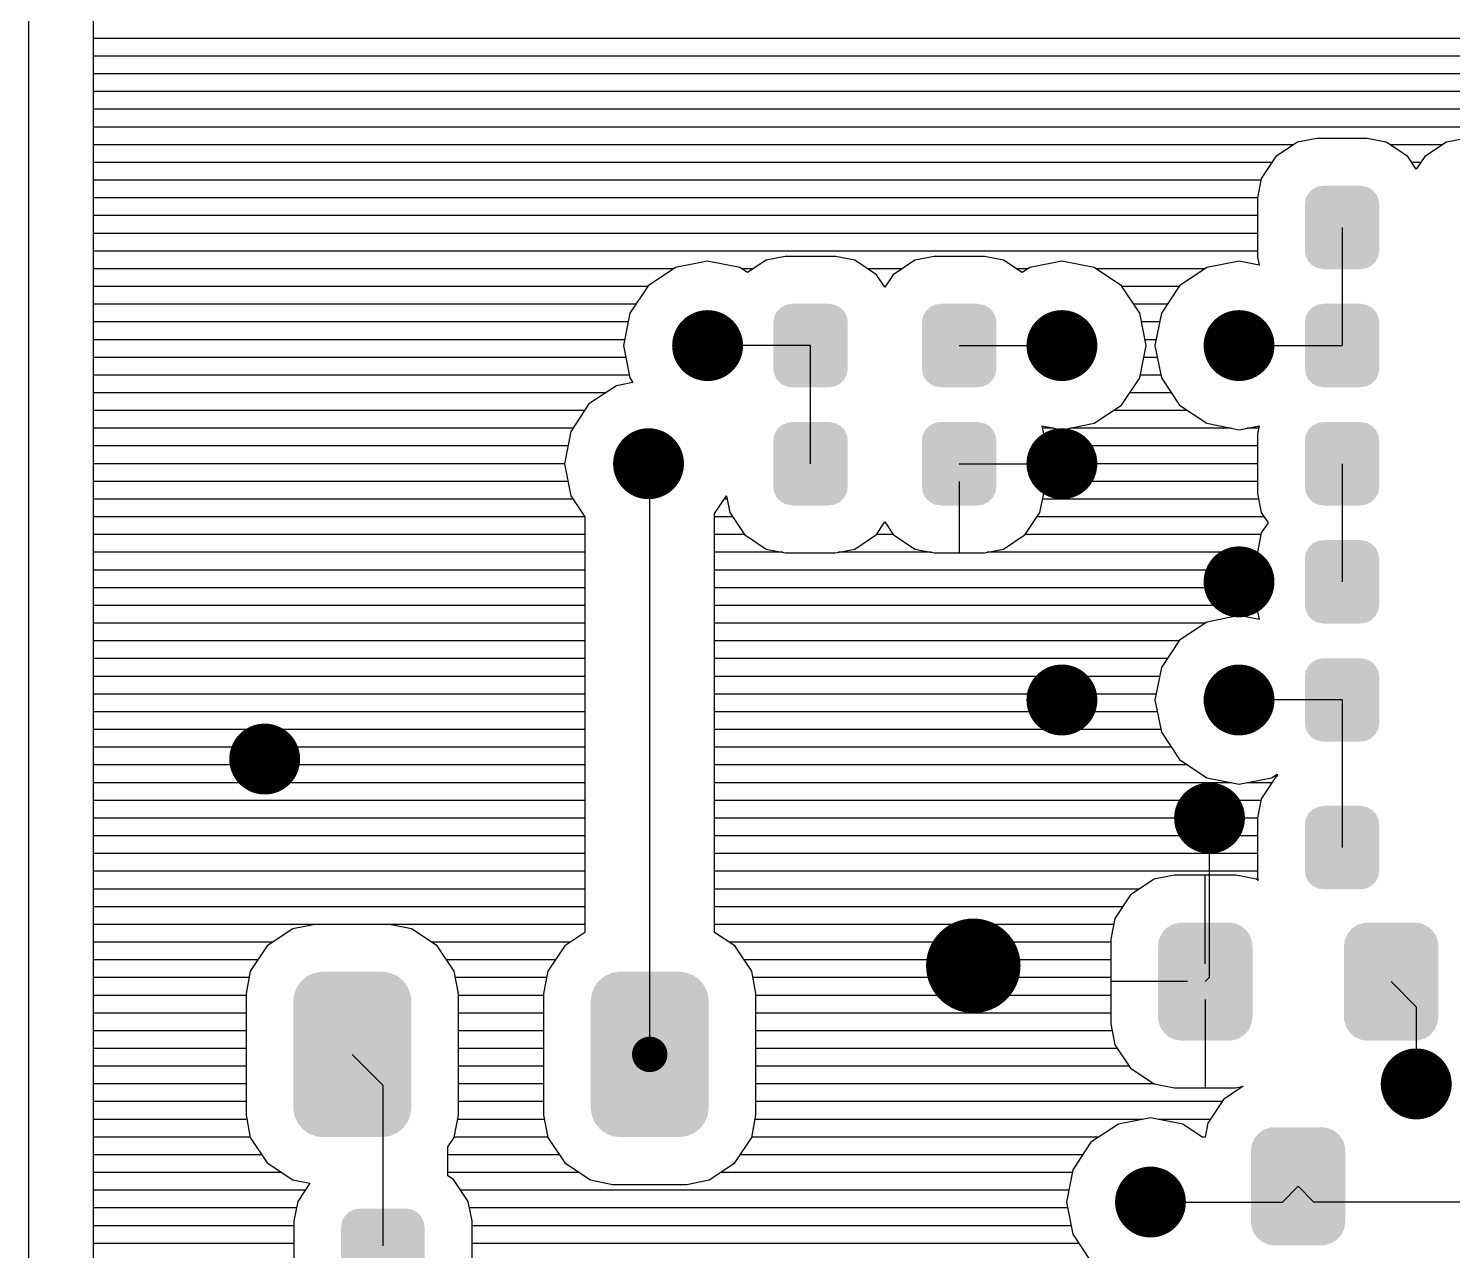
# Model space of a CAD drawing. Extents: x 295 to 953, y 10 to 290.
# Drawn here: x 679.1 to 718.92, y 191.52 to 225.68 of the extents above; entities that cross this region are included whole.
import ezdxf

# ---------------------------------------------------------------- set-up
doc = ezdxf.new("R2010")
doc.units = 0
doc.header["$LTSCALE"] = 5
doc.header["$MEASUREMENT"] = 0
doc.layers.get('0').update_dxf_attribs({"linetype": 'CONTINUOUS', "lineweight": 25})
doc.layers.add('DV-DPO-A6_BOT', color=7, linetype='CONTINUOUS')

msp = doc.modelspace()

# ---------------------------------------------------------------- linework, layer by layer
for points, const_width in [([(698.584, 216.816, -1), (697.593, 216.816, -1)], 0.991), ([(708.49, 216.816, -1), (707.499, 216.816, -1)], 0.991), ([(713.443, 216.816, -1), (712.452, 216.816, -1)], 0.991), ([(696.933, 213.514, -1), (695.942, 213.514, -1)], 0.991), ([(708.49, 213.514, -1), (707.499, 213.514, -1)], 0.991), ([(713.443, 210.212, -1), (712.452, 210.212, -1)], 0.991), ([(708.49, 206.91, -1), (707.499, 206.91, -1)], 0.991), ([(713.443, 206.91, -1), (712.452, 206.91, -1)], 0.991), ([(686.201, 205.259, -1), (685.211, 205.259, -1)], 0.991), ([(712.617, 203.608, -1), (711.627, 203.608, -1)], 0.991), ([(706.178, 199.481, -1), (704.857, 199.481, -1)], 1.321), ([(696.718, 197.004, -1), (696.223, 197.004, -1)], 0.495), ([(718.396, 196.179, -1), (717.405, 196.179, -1)], 0.991), ([(710.966, 192.877, -1), (709.976, 192.877, -1)], 0.991)]:
    msp.add_lwpolyline(points, format="xyb", close=True, dxfattribs=dict(const_width=const_width))
for points in [[(716.836, 220.931), (716.773, 221.062), (714.814, 220.931), (714.884, 221.062)], [(716.773, 221.062), (716.758, 221.077), (714.884, 221.062), (714.891, 221.077)], [(716.758, 221.077), (716.658, 221.181), (714.891, 221.077), (714.999, 221.181)], [(716.658, 221.181), (716.637, 221.191), (714.999, 221.181), (715.011, 221.191)], [(716.637, 221.191), (716.511, 221.257), (715.011, 221.191), (715.148, 221.257)], [(716.511, 221.257), (716.477, 221.262), (715.148, 221.257), (715.16, 221.262)], [(716.477, 221.262), (716.348, 221.283), (715.16, 221.262), (715.305, 221.283)], [(716.348, 221.283), (716.348, 221.287), (715.305, 221.283), (715.305, 221.287)], [(716.867, 220.769), (716.845, 220.914), (714.787, 220.769), (714.811, 220.914)], [(716.867, 220.766), (716.867, 220.769), (714.787, 220.766), (714.787, 220.769)], [(716.867, 219.471), (716.867, 220.766), (714.787, 219.471), (714.787, 220.766)], [(716.845, 220.914), (716.836, 220.931), (714.811, 220.914), (714.814, 220.931)], [(716.867, 219.468), (716.867, 219.471), (714.787, 219.468), (714.787, 219.471)], [(716.842, 219.323), (716.867, 219.468), (714.809, 219.323), (714.787, 219.468)], [(716.839, 219.305), (716.842, 219.323), (714.817, 219.305), (714.809, 219.323)], [(716.77, 219.174), (716.839, 219.305), (714.881, 219.174), (714.817, 219.305)], [(716.762, 219.159), (716.77, 219.174), (714.895, 219.159), (714.881, 219.174)], [(716.654, 219.056), (716.762, 219.159), (714.996, 219.056), (714.895, 219.159)], [(716.643, 219.045), (716.654, 219.056), (715.016, 219.045), (714.996, 219.056)], [(716.505, 218.98), (716.643, 219.045), (715.142, 218.98), (715.016, 219.045)], [(716.494, 218.975), (716.505, 218.98), (715.176, 218.975), (715.142, 218.98)], [(716.348, 218.954), (716.494, 218.975), (715.305, 218.954), (715.176, 218.975)], [(716.348, 218.949), (716.348, 218.954), (715.305, 218.949), (715.305, 218.954)], [(701.899, 217.775), (701.799, 217.879), (700.032, 217.775), (700.14, 217.879)], [(701.799, 217.879), (701.778, 217.889), (700.14, 217.879), (700.152, 217.889)], [(701.778, 217.889), (701.652, 217.955), (700.152, 217.889), (700.289, 217.955)], [(701.652, 217.955), (701.618, 217.96), (700.289, 217.955), (700.301, 217.96)], [(701.618, 217.96), (701.489, 217.981), (700.301, 217.96), (700.446, 217.981)], [(701.489, 217.981), (701.489, 217.985), (700.446, 217.981), (700.446, 217.985)], [(706.053, 217.775), (705.953, 217.879), (704.186, 217.775), (704.294, 217.879)], [(705.953, 217.879), (705.932, 217.889), (704.294, 217.879), (704.306, 217.889)], [(705.932, 217.889), (705.806, 217.955), (704.306, 217.889), (704.443, 217.955)], [(705.806, 217.955), (705.772, 217.96), (704.443, 217.955), (704.455, 217.96)], [(705.772, 217.96), (705.643, 217.981), (704.455, 217.96), (704.6, 217.981)], [(705.643, 217.981), (705.643, 217.985), (704.6, 217.981), (704.6, 217.985)], [(716.758, 217.775), (716.658, 217.879), (714.891, 217.775), (714.999, 217.879)], [(716.658, 217.879), (716.637, 217.889), (714.999, 217.879), (715.011, 217.889)], [(716.637, 217.889), (716.511, 217.955), (715.011, 217.889), (715.148, 217.955)], [(716.511, 217.955), (716.477, 217.96), (715.148, 217.955), (715.16, 217.96)], [(716.477, 217.96), (716.348, 217.981), (715.16, 217.96), (715.305, 217.981)], [(716.348, 217.981), (716.348, 217.985), (715.305, 217.981), (715.305, 217.985)], [(702.008, 217.467), (701.986, 217.612), (699.928, 217.467), (699.952, 217.612)], [(702.008, 217.464), (702.008, 217.467), (699.928, 217.464), (699.928, 217.467)], [(702.008, 216.169), (702.008, 217.464), (699.928, 216.169), (699.928, 217.464)], [(701.986, 217.612), (701.977, 217.629), (699.952, 217.612), (699.955, 217.629)], [(701.977, 217.629), (701.914, 217.76), (699.955, 217.629), (700.025, 217.76)], [(701.914, 217.76), (701.899, 217.775), (700.025, 217.76), (700.032, 217.775)], [(706.162, 217.467), (706.14, 217.612), (704.081, 217.467), (704.106, 217.612)], [(706.162, 217.464), (706.162, 217.467), (704.081, 217.464), (704.081, 217.467)], [(706.162, 216.169), (706.162, 217.464), (704.081, 216.169), (704.081, 217.464)], [(706.14, 217.612), (706.131, 217.629), (704.106, 217.612), (704.109, 217.629)], [(706.131, 217.629), (706.068, 217.76), (704.109, 217.629), (704.179, 217.76)], [(706.068, 217.76), (706.053, 217.775), (704.179, 217.76), (704.186, 217.775)], [(716.867, 217.467), (716.845, 217.612), (714.787, 217.467), (714.811, 217.612)], [(716.867, 217.464), (716.867, 217.467), (714.787, 217.464), (714.787, 217.467)], [(716.867, 216.169), (716.867, 217.464), (714.787, 216.169), (714.787, 217.464)], [(716.845, 217.612), (716.836, 217.629), (714.811, 217.612), (714.814, 217.629)], [(716.836, 217.629), (716.773, 217.76), (714.814, 217.629), (714.884, 217.76)], [(716.773, 217.76), (716.758, 217.775), (714.884, 217.76), (714.891, 217.775)], [(702.008, 216.166), (702.008, 216.169), (699.928, 216.166), (699.928, 216.169)], [(701.983, 216.021), (702.008, 216.166), (699.95, 216.021), (699.928, 216.166)], [(701.98, 216.003), (701.983, 216.021), (699.958, 216.003), (699.95, 216.021)], [(701.911, 215.872), (701.98, 216.003), (700.022, 215.872), (699.958, 216.003)], [(701.903, 215.857), (701.911, 215.872), (700.036, 215.857), (700.022, 215.872)], [(701.795, 215.754), (701.903, 215.857), (700.137, 215.754), (700.036, 215.857)], [(706.162, 216.166), (706.162, 216.169), (704.081, 216.166), (704.081, 216.169)], [(706.137, 216.021), (706.162, 216.166), (704.103, 216.021), (704.081, 216.166)], [(706.134, 216.003), (706.137, 216.021), (704.112, 216.003), (704.103, 216.021)], [(706.065, 215.872), (706.134, 216.003), (704.176, 215.872), (704.112, 216.003)], [(706.057, 215.857), (706.065, 215.872), (704.19, 215.857), (704.176, 215.872)], [(705.949, 215.754), (706.057, 215.857), (704.291, 215.754), (704.19, 215.857)], [(716.867, 216.166), (716.867, 216.169), (714.787, 216.166), (714.787, 216.169)], [(716.842, 216.021), (716.867, 216.166), (714.809, 216.021), (714.787, 216.166)], [(716.839, 216.003), (716.842, 216.021), (714.817, 216.003), (714.809, 216.021)], [(716.77, 215.872), (716.839, 216.003), (714.881, 215.872), (714.817, 216.003)], [(716.762, 215.857), (716.77, 215.872), (714.895, 215.857), (714.881, 215.872)], [(716.654, 215.754), (716.762, 215.857), (714.996, 215.754), (714.895, 215.857)], [(701.784, 215.743), (701.795, 215.754), (700.157, 215.743), (700.137, 215.754)], [(701.646, 215.678), (701.784, 215.743), (700.283, 215.678), (700.157, 215.743)], [(701.635, 215.673), (701.646, 215.678), (700.317, 215.673), (700.283, 215.678)], [(701.489, 215.652), (701.635, 215.673), (700.446, 215.652), (700.317, 215.673)], [(701.489, 215.647), (701.489, 215.652), (700.446, 215.647), (700.446, 215.652)], [(705.938, 215.743), (705.949, 215.754), (704.311, 215.743), (704.291, 215.754)], [(705.8, 215.678), (705.938, 215.743), (704.437, 215.678), (704.311, 215.743)], [(705.789, 215.673), (705.8, 215.678), (704.471, 215.673), (704.437, 215.678)], [(705.643, 215.652), (705.789, 215.673), (704.6, 215.652), (704.471, 215.673)], [(705.643, 215.647), (705.643, 215.652), (704.6, 215.647), (704.6, 215.652)], [(716.643, 215.743), (716.654, 215.754), (715.016, 215.743), (714.996, 215.754)], [(716.505, 215.678), (716.643, 215.743), (715.142, 215.678), (715.016, 215.743)], [(716.494, 215.673), (716.505, 215.678), (715.176, 215.673), (715.142, 215.678)], [(716.348, 215.652), (716.494, 215.673), (715.305, 215.652), (715.176, 215.673)], [(716.348, 215.647), (716.348, 215.652), (715.305, 215.647), (715.305, 215.652)], [(701.778, 214.587), (701.652, 214.653), (700.152, 214.587), (700.289, 214.653)], [(701.652, 214.653), (701.618, 214.658), (700.289, 214.653), (700.301, 214.658)], [(701.618, 214.658), (701.489, 214.679), (700.301, 214.658), (700.446, 214.679)], [(701.489, 214.679), (701.489, 214.683), (700.446, 214.679), (700.446, 214.683)], [(705.932, 214.587), (705.806, 214.653), (704.306, 214.587), (704.443, 214.653)], [(705.806, 214.653), (705.772, 214.658), (704.443, 214.653), (704.455, 214.658)], [(705.772, 214.658), (705.643, 214.679), (704.455, 214.658), (704.6, 214.679)], [(705.643, 214.679), (705.643, 214.683), (704.6, 214.679), (704.6, 214.683)], [(716.637, 214.587), (716.511, 214.653), (715.011, 214.587), (715.148, 214.653)], [(716.511, 214.653), (716.477, 214.658), (715.148, 214.653), (715.16, 214.658)], [(716.477, 214.658), (716.348, 214.679), (715.16, 214.658), (715.305, 214.679)], [(716.348, 214.679), (716.348, 214.683), (715.305, 214.679), (715.305, 214.683)], [(702.008, 214.165), (701.986, 214.31), (699.928, 214.165), (699.952, 214.31)], [(701.986, 214.31), (701.977, 214.327), (699.952, 214.31), (699.955, 214.327)], [(701.977, 214.327), (701.914, 214.458), (699.955, 214.327), (700.025, 214.458)], [(701.914, 214.458), (701.899, 214.473), (700.025, 214.458), (700.032, 214.473)], [(701.899, 214.473), (701.799, 214.577), (700.032, 214.473), (700.14, 214.577)], [(701.799, 214.577), (701.778, 214.587), (700.14, 214.577), (700.152, 214.587)], [(706.162, 214.165), (706.14, 214.31), (704.081, 214.165), (704.106, 214.31)], [(706.14, 214.31), (706.131, 214.327), (704.106, 214.31), (704.109, 214.327)], [(706.131, 214.327), (706.068, 214.458), (704.109, 214.327), (704.179, 214.458)], [(706.068, 214.458), (706.053, 214.473), (704.179, 214.458), (704.186, 214.473)], [(706.053, 214.473), (705.953, 214.577), (704.186, 214.473), (704.294, 214.577)], [(705.953, 214.577), (705.932, 214.587), (704.294, 214.577), (704.306, 214.587)], [(716.867, 214.165), (716.845, 214.31), (714.787, 214.165), (714.811, 214.31)], [(716.845, 214.31), (716.836, 214.327), (714.811, 214.31), (714.814, 214.327)], [(716.836, 214.327), (716.773, 214.458), (714.814, 214.327), (714.884, 214.458)], [(716.773, 214.458), (716.758, 214.473), (714.884, 214.458), (714.891, 214.473)], [(716.758, 214.473), (716.658, 214.577), (714.891, 214.473), (714.999, 214.577)], [(716.658, 214.577), (716.637, 214.587), (714.999, 214.577), (715.011, 214.587)], [(702.008, 214.162), (702.008, 214.165), (699.928, 214.162), (699.928, 214.165)], [(702.008, 212.867), (702.008, 214.162), (699.928, 212.867), (699.928, 214.162)], [(706.162, 214.162), (706.162, 214.165), (704.081, 214.162), (704.081, 214.165)], [(706.162, 212.867), (706.162, 214.162), (704.081, 212.867), (704.081, 214.162)], [(716.867, 214.162), (716.867, 214.165), (714.787, 214.162), (714.787, 214.165)], [(716.867, 212.867), (716.867, 214.162), (714.787, 212.867), (714.787, 214.162)], [(702.008, 212.864), (702.008, 212.867), (699.928, 212.864), (699.928, 212.867)], [(701.983, 212.719), (702.008, 212.864), (699.95, 212.719), (699.928, 212.864)], [(701.98, 212.701), (701.983, 212.719), (699.958, 212.701), (699.95, 212.719)], [(701.911, 212.57), (701.98, 212.701), (700.022, 212.57), (699.958, 212.701)], [(706.162, 212.864), (706.162, 212.867), (704.081, 212.864), (704.081, 212.867)], [(706.137, 212.719), (706.162, 212.864), (704.103, 212.719), (704.081, 212.864)], [(706.134, 212.701), (706.137, 212.719), (704.112, 212.701), (704.103, 212.719)], [(706.065, 212.57), (706.134, 212.701), (704.176, 212.57), (704.112, 212.701)], [(716.867, 212.864), (716.867, 212.867), (714.787, 212.864), (714.787, 212.867)], [(716.842, 212.719), (716.867, 212.864), (714.809, 212.719), (714.787, 212.864)], [(716.839, 212.701), (716.842, 212.719), (714.817, 212.701), (714.809, 212.719)], [(716.77, 212.57), (716.839, 212.701), (714.881, 212.57), (714.817, 212.701)], [(701.903, 212.555), (701.911, 212.57), (700.036, 212.555), (700.022, 212.57)], [(701.795, 212.452), (701.903, 212.555), (700.137, 212.452), (700.036, 212.555)], [(701.784, 212.441), (701.795, 212.452), (700.157, 212.441), (700.137, 212.452)], [(701.646, 212.376), (701.784, 212.441), (700.283, 212.376), (700.157, 212.441)], [(701.635, 212.371), (701.646, 212.376), (700.317, 212.371), (700.283, 212.376)], [(701.489, 212.35), (701.635, 212.371), (700.446, 212.35), (700.317, 212.371)], [(701.489, 212.345), (701.489, 212.35), (700.446, 212.345), (700.446, 212.35)], [(706.057, 212.555), (706.065, 212.57), (704.19, 212.555), (704.176, 212.57)], [(705.949, 212.452), (706.057, 212.555), (704.291, 212.452), (704.19, 212.555)], [(705.938, 212.441), (705.949, 212.452), (704.311, 212.441), (704.291, 212.452)], [(705.8, 212.376), (705.938, 212.441), (704.437, 212.376), (704.311, 212.441)], [(705.789, 212.371), (705.8, 212.376), (704.471, 212.371), (704.437, 212.376)], [(705.643, 212.35), (705.789, 212.371), (704.6, 212.35), (704.471, 212.371)], [(705.643, 212.345), (705.643, 212.35), (704.6, 212.345), (704.6, 212.35)], [(716.762, 212.555), (716.77, 212.57), (714.895, 212.555), (714.881, 212.57)], [(716.654, 212.452), (716.762, 212.555), (714.996, 212.452), (714.895, 212.555)], [(716.643, 212.441), (716.654, 212.452), (715.016, 212.441), (714.996, 212.452)], [(716.505, 212.376), (716.643, 212.441), (715.142, 212.376), (715.016, 212.441)], [(716.494, 212.371), (716.505, 212.376), (715.176, 212.371), (715.142, 212.376)], [(716.348, 212.35), (716.494, 212.371), (715.305, 212.35), (715.176, 212.371)], [(716.348, 212.345), (716.348, 212.35), (715.305, 212.345), (715.305, 212.35)], [(716.845, 211.008), (716.836, 211.025), (714.811, 211.008), (714.814, 211.025)], [(716.836, 211.025), (716.773, 211.156), (714.814, 211.025), (714.884, 211.156)], [(716.773, 211.156), (716.758, 211.171), (714.884, 211.156), (714.891, 211.171)], [(716.758, 211.171), (716.658, 211.275), (714.891, 211.171), (714.999, 211.275)], [(716.658, 211.275), (716.637, 211.285), (714.999, 211.275), (715.011, 211.285)], [(716.637, 211.285), (716.511, 211.351), (715.011, 211.285), (715.148, 211.351)], [(716.511, 211.351), (716.477, 211.356), (715.148, 211.351), (715.16, 211.356)], [(716.477, 211.356), (716.348, 211.377), (715.16, 211.356), (715.305, 211.377)], [(716.348, 211.377), (716.348, 211.381), (715.305, 211.377), (715.305, 211.381)], [(716.867, 210.863), (716.845, 211.008), (714.787, 210.863), (714.811, 211.008)], [(716.867, 210.86), (716.867, 210.863), (714.787, 210.86), (714.787, 210.863)], [(716.867, 209.565), (716.867, 210.86), (714.787, 209.565), (714.787, 210.86)], [(716.867, 209.562), (716.867, 209.565), (714.787, 209.562), (714.787, 209.565)], [(716.842, 209.417), (716.867, 209.562), (714.809, 209.417), (714.787, 209.562)], [(716.839, 209.399), (716.842, 209.417), (714.817, 209.399), (714.809, 209.417)], [(716.77, 209.268), (716.839, 209.399), (714.881, 209.268), (714.817, 209.399)], [(716.762, 209.253), (716.77, 209.268), (714.895, 209.253), (714.881, 209.268)], [(716.654, 209.15), (716.762, 209.253), (714.996, 209.15), (714.895, 209.253)], [(716.643, 209.139), (716.654, 209.15), (715.016, 209.139), (714.996, 209.15)], [(716.505, 209.074), (716.643, 209.139), (715.142, 209.074), (715.016, 209.139)], [(716.494, 209.069), (716.505, 209.074), (715.176, 209.069), (715.142, 209.074)], [(716.348, 209.048), (716.494, 209.069), (715.305, 209.048), (715.176, 209.069)], [(716.348, 209.043), (716.348, 209.048), (715.305, 209.043), (715.305, 209.048)], [(716.836, 207.723), (716.773, 207.854), (714.814, 207.723), (714.884, 207.854)], [(716.773, 207.854), (716.758, 207.869), (714.884, 207.854), (714.891, 207.869)], [(716.758, 207.869), (716.658, 207.973), (714.891, 207.869), (714.999, 207.973)], [(716.658, 207.973), (716.637, 207.983), (714.999, 207.973), (715.011, 207.983)], [(716.637, 207.983), (716.511, 208.049), (715.011, 207.983), (715.148, 208.049)], [(716.511, 208.049), (716.477, 208.054), (715.148, 208.049), (715.16, 208.054)], [(716.477, 208.054), (716.348, 208.075), (715.16, 208.054), (715.305, 208.075)], [(716.348, 208.075), (716.348, 208.079), (715.305, 208.075), (715.305, 208.079)], [(716.867, 207.561), (716.845, 207.706), (714.787, 207.561), (714.811, 207.706)], [(716.867, 207.558), (716.867, 207.561), (714.787, 207.558), (714.787, 207.561)], [(716.867, 206.263), (716.867, 207.558), (714.787, 206.263), (714.787, 207.558)], [(716.845, 207.706), (716.836, 207.723), (714.811, 207.706), (714.814, 207.723)], [(716.867, 206.26), (716.867, 206.263), (714.787, 206.26), (714.787, 206.263)], [(716.842, 206.115), (716.867, 206.26), (714.809, 206.115), (714.787, 206.26)], [(716.839, 206.097), (716.842, 206.115), (714.817, 206.097), (714.809, 206.115)], [(716.77, 205.966), (716.839, 206.097), (714.881, 205.966), (714.817, 206.097)], [(716.762, 205.951), (716.77, 205.966), (714.895, 205.951), (714.881, 205.966)], [(716.654, 205.848), (716.762, 205.951), (714.996, 205.848), (714.895, 205.951)], [(716.643, 205.837), (716.654, 205.848), (715.016, 205.837), (714.996, 205.848)], [(716.505, 205.772), (716.643, 205.837), (715.142, 205.772), (715.016, 205.837)], [(716.494, 205.767), (716.505, 205.772), (715.176, 205.767), (715.142, 205.772)], [(716.348, 205.746), (716.494, 205.767), (715.305, 205.746), (715.176, 205.767)], [(716.348, 205.741), (716.348, 205.746), (715.305, 205.741), (715.305, 205.746)], [(716.658, 203.845), (716.637, 203.856), (714.999, 203.845), (715.011, 203.856)], [(716.637, 203.856), (716.511, 203.921), (715.011, 203.856), (715.148, 203.921)], [(716.511, 203.921), (716.477, 203.927), (715.148, 203.921), (715.16, 203.927)], [(716.477, 203.927), (716.348, 203.947), (715.16, 203.927), (715.305, 203.947)], [(716.348, 203.947), (716.348, 203.952), (715.305, 203.947), (715.305, 203.952)], [(716.867, 203.433), (716.845, 203.578), (714.787, 203.433), (714.811, 203.578)], [(716.845, 203.578), (716.836, 203.596), (714.811, 203.578), (714.814, 203.596)], [(716.836, 203.596), (716.773, 203.727), (714.814, 203.596), (714.884, 203.727)], [(716.773, 203.727), (716.758, 203.742), (714.884, 203.727), (714.891, 203.742)], [(716.758, 203.742), (716.658, 203.845), (714.891, 203.742), (714.999, 203.845)], [(716.867, 203.43), (716.867, 203.433), (714.787, 203.43), (714.787, 203.433)], [(716.867, 202.136), (716.867, 203.43), (714.787, 202.136), (714.787, 203.43)], [(716.867, 202.132), (716.867, 202.136), (714.787, 202.132), (714.787, 202.136)], [(716.842, 201.987), (716.867, 202.132), (714.809, 201.987), (714.787, 202.132)], [(716.839, 201.97), (716.842, 201.987), (714.817, 201.97), (714.809, 201.987)], [(716.77, 201.839), (716.839, 201.97), (714.881, 201.839), (714.817, 201.97)], [(716.762, 201.824), (716.77, 201.839), (714.895, 201.824), (714.881, 201.839)], [(716.654, 201.721), (716.762, 201.824), (714.996, 201.721), (714.895, 201.824)], [(716.643, 201.71), (716.654, 201.721), (715.016, 201.71), (714.996, 201.721)], [(716.505, 201.644), (716.643, 201.71), (715.142, 201.644), (715.016, 201.71)], [(716.494, 201.639), (716.505, 201.644), (715.176, 201.639), (715.142, 201.644)], [(716.348, 201.618), (716.494, 201.639), (715.305, 201.618), (715.176, 201.639)], [(716.348, 201.614), (716.348, 201.618), (715.305, 201.614), (715.305, 201.618)], [(712.928, 200.627), (712.848, 200.663), (711.062, 200.627), (711.18, 200.663)], [(712.848, 200.663), (712.719, 200.681), (711.18, 200.663), (711.24, 200.681)], [(712.719, 200.681), (712.663, 200.689), (711.24, 200.681), (711.343, 200.689)], [(718.125, 200.627), (718.045, 200.663), (716.26, 200.627), (716.378, 200.663)], [(718.045, 200.663), (717.917, 200.681), (716.378, 200.663), (716.438, 200.681)], [(717.917, 200.681), (717.861, 200.689), (716.438, 200.681), (716.54, 200.689)], [(713.291, 200.213), (713.261, 200.309), (710.708, 200.213), (710.752, 200.309)], [(713.261, 200.309), (713.213, 200.383), (710.752, 200.309), (710.785, 200.383)], [(713.213, 200.383), (713.159, 200.465), (710.785, 200.383), (710.855, 200.465)], [(713.159, 200.465), (713.09, 200.525), (710.855, 200.465), (710.906, 200.525)], [(713.09, 200.525), (713.018, 200.586), (710.906, 200.525), (711, 200.586)], [(713.018, 200.586), (712.928, 200.627), (711, 200.586), (711.062, 200.627)], [(718.488, 200.213), (718.459, 200.309), (715.906, 200.213), (715.949, 200.309)], [(718.459, 200.309), (718.41, 200.383), (715.949, 200.309), (715.983, 200.383)], [(718.41, 200.383), (718.357, 200.465), (715.983, 200.383), (716.053, 200.465)], [(718.357, 200.465), (718.287, 200.525), (716.053, 200.465), (716.104, 200.525)], [(718.287, 200.525), (718.215, 200.586), (716.104, 200.525), (716.198, 200.586)], [(718.215, 200.586), (718.125, 200.627), (716.198, 200.586), (716.26, 200.627)], [(713.324, 200.029), (713.316, 200.131), (710.682, 200.029), (710.697, 200.131)], [(713.324, 198.048), (713.324, 200.029), (710.682, 198.048), (710.682, 200.029)], [(713.316, 200.131), (713.291, 200.213), (710.697, 200.131), (710.708, 200.213)], [(718.521, 200.029), (718.513, 200.131), (715.88, 200.029), (715.894, 200.131)], [(718.521, 198.048), (718.521, 200.029), (715.88, 198.048), (715.88, 200.029)], [(718.513, 200.131), (718.488, 200.213), (715.894, 200.131), (715.906, 200.213)], [(689.575, 199.059), (689.55, 199.089), (686.732, 199.059), (686.769, 199.089)], [(689.55, 199.089), (689.411, 199.19), (686.769, 199.089), (686.893, 199.19)], [(689.411, 199.19), (689.382, 199.212), (686.893, 199.19), (686.94, 199.212)], [(689.382, 199.212), (689.218, 199.278), (686.94, 199.212), (687.082, 199.278)], [(689.218, 199.278), (689.188, 199.289), (687.082, 199.278), (687.148, 199.289)], [(689.188, 199.289), (688.99, 199.315), (687.148, 199.289), (687.288, 199.315)], [(688.99, 199.315), (688.981, 199.316), (687.288, 199.315), (687.33, 199.316)], [(697.889, 199.059), (697.864, 199.089), (695.046, 199.059), (695.083, 199.089)], [(697.864, 199.089), (697.726, 199.19), (695.083, 199.089), (695.208, 199.19)], [(697.726, 199.19), (697.696, 199.212), (695.208, 199.19), (695.255, 199.212)], [(697.696, 199.212), (697.532, 199.278), (695.255, 199.212), (695.397, 199.278)], [(697.532, 199.278), (697.503, 199.289), (695.397, 199.278), (695.462, 199.289)], [(697.503, 199.289), (697.305, 199.315), (695.462, 199.289), (695.602, 199.315)], [(697.305, 199.315), (697.296, 199.316), (695.602, 199.315), (695.645, 199.316)], [(689.806, 198.533), (689.776, 198.697), (686.51, 198.533), (686.531, 198.697)], [(689.776, 198.697), (689.769, 198.738), (686.531, 198.697), (686.548, 198.738)], [(689.769, 198.738), (689.699, 198.891), (686.548, 198.738), (686.608, 198.891)], [(689.699, 198.891), (689.682, 198.927), (686.608, 198.891), (686.636, 198.927)], [(689.682, 198.927), (689.575, 199.059), (686.636, 198.927), (686.732, 199.059)], [(698.12, 198.533), (698.091, 198.697), (694.825, 198.533), (694.846, 198.697)], [(698.091, 198.697), (698.083, 198.738), (694.846, 198.697), (694.862, 198.738)], [(698.083, 198.738), (698.013, 198.891), (694.862, 198.738), (694.923, 198.891)], [(698.013, 198.891), (697.996, 198.927), (694.923, 198.891), (694.95, 198.927)], [(697.996, 198.927), (697.889, 199.059), (694.95, 198.927), (695.046, 199.059)], [(689.807, 198.49), (689.806, 198.533), (686.505, 198.49), (686.51, 198.533)], [(689.807, 195.518), (689.807, 198.49), (686.505, 195.518), (686.505, 198.49)], [(698.121, 198.49), (698.12, 198.533), (694.819, 198.49), (694.825, 198.533)], [(698.121, 195.518), (698.121, 198.49), (694.819, 195.518), (694.819, 198.49)], [(713.309, 197.946), (713.324, 198.048), (710.69, 197.946), (710.682, 198.048)], [(713.297, 197.863), (713.309, 197.946), (710.715, 197.863), (710.69, 197.946)], [(718.507, 197.946), (718.521, 198.048), (715.887, 197.946), (715.88, 198.048)], [(718.495, 197.863), (718.507, 197.946), (715.913, 197.863), (715.887, 197.946)], [(713.254, 197.767), (713.297, 197.863), (710.745, 197.767), (710.715, 197.863)], [(713.221, 197.694), (713.254, 197.767), (710.793, 197.694), (710.745, 197.767)], [(713.151, 197.612), (713.221, 197.694), (710.847, 197.612), (710.793, 197.694)], [(713.1, 197.552), (713.151, 197.612), (710.916, 197.552), (710.847, 197.612)], [(713.006, 197.49), (713.1, 197.552), (710.988, 197.49), (710.916, 197.552)], [(712.944, 197.45), (713.006, 197.49), (711.078, 197.45), (710.988, 197.49)], [(718.451, 197.767), (718.495, 197.863), (715.942, 197.767), (715.913, 197.863)], [(718.418, 197.694), (718.451, 197.767), (715.99, 197.694), (715.942, 197.767)], [(718.348, 197.612), (718.418, 197.694), (716.044, 197.612), (715.99, 197.694)], [(718.297, 197.552), (718.348, 197.612), (716.114, 197.552), (716.044, 197.612)], [(718.203, 197.49), (718.297, 197.552), (716.186, 197.49), (716.114, 197.552)], [(718.141, 197.45), (718.203, 197.49), (716.275, 197.45), (716.186, 197.49)], [(712.825, 197.414), (712.944, 197.45), (711.158, 197.414), (711.078, 197.45)], [(712.766, 197.395), (712.825, 197.414), (711.287, 197.395), (711.158, 197.414)], [(712.663, 197.387), (712.766, 197.395), (711.343, 197.387), (711.287, 197.395)], [(718.023, 197.414), (718.141, 197.45), (716.355, 197.414), (716.275, 197.45)], [(717.963, 197.395), (718.023, 197.414), (716.484, 197.395), (716.355, 197.414)], [(717.861, 197.387), (717.963, 197.395), (716.54, 197.387), (716.484, 197.395)], [(689.801, 195.476), (689.807, 195.518), (686.506, 195.476), (686.505, 195.518)], [(698.116, 195.476), (698.121, 195.518), (694.82, 195.476), (694.819, 195.518)], [(689.781, 195.312), (689.801, 195.476), (686.536, 195.312), (686.506, 195.476)], [(689.764, 195.271), (689.781, 195.312), (686.543, 195.271), (686.536, 195.312)], [(689.703, 195.118), (689.764, 195.271), (686.613, 195.118), (686.543, 195.271)], [(689.676, 195.081), (689.703, 195.118), (686.63, 195.081), (686.613, 195.118)], [(698.095, 195.312), (698.116, 195.476), (694.85, 195.312), (694.82, 195.476)], [(698.079, 195.271), (698.095, 195.312), (694.857, 195.271), (694.85, 195.312)], [(698.018, 195.118), (698.079, 195.271), (694.928, 195.118), (694.857, 195.271)], [(697.991, 195.081), (698.018, 195.118), (694.945, 195.081), (694.928, 195.118)], [(689.58, 194.95), (689.676, 195.081), (686.737, 194.95), (686.63, 195.081)], [(689.543, 194.92), (689.58, 194.95), (686.762, 194.92), (686.737, 194.95)], [(689.419, 194.818), (689.543, 194.92), (686.9, 194.818), (686.762, 194.92)], [(689.371, 194.796), (689.419, 194.818), (686.93, 194.796), (686.9, 194.818)], [(689.229, 194.731), (689.371, 194.796), (687.094, 194.731), (686.93, 194.796)], [(689.164, 194.719), (689.229, 194.731), (687.124, 194.719), (687.094, 194.731)], [(689.024, 194.694), (689.164, 194.719), (687.322, 194.694), (687.124, 194.719)], [(688.981, 194.693), (689.024, 194.694), (687.33, 194.693), (687.322, 194.694)], [(697.895, 194.95), (697.991, 195.081), (695.052, 194.95), (694.945, 195.081)], [(697.857, 194.92), (697.895, 194.95), (695.076, 194.92), (695.052, 194.95)], [(697.733, 194.818), (697.857, 194.92), (695.215, 194.818), (695.076, 194.92)], [(697.686, 194.796), (697.733, 194.818), (695.245, 194.796), (695.215, 194.818)], [(697.544, 194.731), (697.686, 194.796), (695.409, 194.731), (695.245, 194.796)], [(697.478, 194.719), (697.544, 194.731), (695.438, 194.719), (695.409, 194.731)], [(697.339, 194.694), (697.478, 194.719), (695.636, 194.694), (695.438, 194.719)], [(697.296, 194.693), (697.339, 194.694), (695.645, 194.693), (695.636, 194.694)], [(715.808, 194.664), (715.755, 194.746), (713.381, 194.664), (713.451, 194.746)], [(715.755, 194.746), (715.685, 194.806), (713.451, 194.746), (713.502, 194.806)], [(715.685, 194.806), (715.613, 194.867), (713.502, 194.806), (713.596, 194.867)], [(715.613, 194.867), (715.523, 194.908), (713.596, 194.867), (713.658, 194.908)], [(715.523, 194.908), (715.443, 194.944), (713.658, 194.908), (713.776, 194.944)], [(715.443, 194.944), (715.315, 194.962), (713.776, 194.944), (713.836, 194.962)], [(715.315, 194.962), (715.259, 194.97), (713.836, 194.962), (713.938, 194.97)], [(715.919, 194.31), (715.911, 194.412), (713.278, 194.31), (713.292, 194.412)], [(715.919, 192.329), (715.919, 194.31), (713.278, 192.329), (713.278, 194.31)], [(715.911, 194.412), (715.886, 194.494), (713.292, 194.412), (713.304, 194.494)], [(715.886, 194.494), (715.857, 194.59), (713.304, 194.494), (713.347, 194.59)], [(715.857, 194.59), (715.808, 194.664), (713.347, 194.59), (713.381, 194.664)], [(690.173, 192.177), (690.152, 192.323), (687.842, 192.177), (687.866, 192.323)], [(690.152, 192.323), (690.144, 192.34), (687.866, 192.323), (687.868, 192.34)], [(690.144, 192.34), (690.081, 192.472), (687.868, 192.34), (687.937, 192.472)], [(690.081, 192.472), (690.068, 192.486), (687.937, 192.472), (687.945, 192.486)], [(690.068, 192.486), (689.967, 192.591), (687.945, 192.486), (688.052, 192.591)], [(689.967, 192.591), (689.948, 192.601), (688.052, 192.591), (688.063, 192.601)], [(689.948, 192.601), (689.821, 192.668), (688.063, 192.601), (688.2, 192.668)], [(689.821, 192.668), (689.79, 192.673), (688.2, 192.668), (688.211, 192.673)], [(689.79, 192.673), (689.658, 192.695), (688.211, 192.673), (688.357, 192.695)], [(715.905, 192.226), (715.919, 192.329), (713.285, 192.226), (713.278, 192.329)], [(690.177, 191.133), (690.177, 192.177), (687.839, 191.133), (687.839, 192.177)], [(715.893, 192.144), (715.905, 192.226), (713.311, 192.144), (713.285, 192.226)], [(715.849, 192.048), (715.893, 192.144), (713.34, 192.048), (713.311, 192.144)], [(715.816, 191.974), (715.849, 192.048), (713.388, 191.974), (713.34, 192.048)], [(715.746, 191.892), (715.816, 191.974), (713.442, 191.892), (713.388, 191.974)], [(715.695, 191.833), (715.746, 191.892), (713.512, 191.833), (713.442, 191.892)], [(715.601, 191.771), (715.695, 191.833), (713.584, 191.771), (713.512, 191.833)], [(715.539, 191.731), (715.601, 191.771), (713.673, 191.731), (713.584, 191.771)], [(715.421, 191.695), (715.539, 191.731), (713.753, 191.695), (713.673, 191.731)], [(715.361, 191.676), (715.421, 191.695), (713.882, 191.676), (713.753, 191.695)], [(715.259, 191.668), (715.361, 191.676), (713.938, 191.668), (713.882, 191.676)]]:
    msp.add_solid(points)
at = {"layer": 'DV-DPO-A6_BOT'}
for p, q in [((679.102, 230.024), (679.102, 184.622)), ((680.918, 186.068), (680.918, 229.271)), ((739.528, 225.402), (680.918, 225.402)), ((739.528, 224.906), (680.918, 224.906)), ((739.614, 224.411), (680.918, 224.411)), ((739.819, 223.916), (680.918, 223.916)), ((740.228, 223.42), (680.918, 223.42)), ((740.724, 222.925), (680.918, 222.925)), ((715.12, 222.608), (714.585, 222.502)), ((716.527, 222.608), (715.12, 222.608)), ((717.062, 222.502), (716.527, 222.608)), ((719.281, 222.608), (718.746, 222.502)), ((714.479, 222.43), (680.918, 222.43)), ((714.585, 222.502), (713.978, 222.1)), ((717.669, 222.1), (717.062, 222.502)), ((718.64, 222.43), (717.167, 222.43)), ((718.746, 222.502), (718.138, 222.1)), ((713.872, 221.934), (680.918, 221.934)), ((713.978, 222.1), (713.568, 221.485)), ((717.9, 221.75), (717.669, 222.1)), ((718.026, 221.934), (717.781, 221.934)), ((718.138, 222.1), (717.9, 221.75)), ((713.562, 221.439), (680.918, 221.439)), ((713.568, 221.485), (713.462, 220.95)), ((713.462, 220.944), (680.918, 220.944)), ((713.462, 220.95), (713.462, 219.286)), ((713.462, 220.449), (680.918, 220.449)), ((713.462, 219.953), (680.918, 219.953)), ((715.827, 220.118), (715.827, 216.816)), ((713.462, 219.458), (680.918, 219.458)), ((697.19, 218.996), (696.424, 218.487)), ((698.088, 219.174), (697.19, 218.996)), ((698.993, 218.996), (698.088, 219.174)), ((699.204, 218.857), (698.993, 218.996)), ((699.726, 219.2), (699.204, 218.857)), ((700.261, 219.306), (699.726, 219.2)), ((701.668, 219.306), (700.261, 219.306)), ((702.203, 219.2), (701.668, 219.306)), ((702.81, 218.798), (702.203, 219.2)), ((703.887, 219.2), (703.279, 218.798)), ((704.422, 219.306), (703.887, 219.2)), ((705.828, 219.306), (704.422, 219.306)), ((706.363, 219.2), (705.828, 219.306)), ((706.885, 218.857), (706.363, 219.2)), ((707.096, 218.996), (706.885, 218.857)), ((707.994, 219.174), (707.096, 218.996)), ((708.899, 218.996), (707.994, 219.174)), ((709.665, 218.487), (708.899, 218.996)), ((712.049, 218.996), (711.283, 218.487)), ((712.947, 219.174), (712.049, 218.996)), ((713.509, 219.062), (712.947, 219.174)), ((713.462, 219.286), (713.509, 219.062)), ((697.144, 218.963), (680.918, 218.963)), ((699.37, 218.963), (699.039, 218.963)), ((703.53, 218.963), (702.559, 218.963)), ((703.041, 218.448), (702.81, 218.798)), ((703.279, 218.798), (703.041, 218.448)), ((707.05, 218.963), (706.72, 218.963)), ((712.003, 218.963), (708.945, 218.963)), ((696.418, 218.467), (680.918, 218.467)), ((696.424, 218.487), (695.916, 217.721)), ((703.061, 218.467), (703.028, 218.467)), ((710.174, 217.721), (709.665, 218.487)), ((711.277, 218.467), (709.672, 218.467)), ((711.283, 218.487), (710.775, 217.721)), ((696.081, 217.972), (680.918, 217.972)), ((710.94, 217.972), (710.009, 217.972)), ((695.869, 217.477), (680.918, 217.477)), ((695.916, 217.721), (695.737, 216.816)), ((710.352, 216.816), (710.174, 217.721)), ((710.728, 217.477), (710.22, 217.477)), ((710.775, 217.721), (710.596, 216.816)), ((695.77, 216.981), (680.918, 216.981)), ((695.737, 216.816), (695.916, 215.918)), ((700.968, 216.816), (698.088, 216.816)), ((700.968, 213.514), (700.968, 216.816)), ((705.122, 216.816), (707.994, 216.816)), ((710.174, 215.918), (710.352, 216.816)), ((710.629, 216.981), (710.319, 216.981)), ((710.596, 216.816), (710.775, 215.918)), ((712.947, 216.816), (715.827, 216.816)), ((695.803, 216.486), (680.918, 216.486)), ((710.662, 216.486), (710.286, 216.486)), ((695.902, 215.991), (680.918, 215.991)), ((695.916, 215.918), (696.001, 215.786)), ((709.665, 215.152), (710.174, 215.918)), ((710.761, 215.991), (710.187, 215.991)), ((710.775, 215.918), (711.283, 215.152)), ((695.249, 215.496), (680.918, 215.496)), ((695.539, 215.694), (694.773, 215.185)), ((696.001, 215.786), (695.539, 215.694)), ((711.052, 215.496), (709.896, 215.496)), ((694.654, 215), (680.918, 215)), ((694.773, 215.185), (694.265, 214.419)), ((708.899, 214.644), (709.665, 215.152)), ((711.508, 215), (709.441, 215)), ((711.283, 215.152), (712.049, 214.644)), ((707.994, 214.459), (708.899, 214.644)), ((712.049, 214.644), (712.947, 214.459)), ((694.324, 214.505), (680.918, 214.505)), ((694.265, 214.419), (694.086, 213.514)), ((707.486, 214.346), (707.44, 214.571)), ((707.44, 214.571), (707.994, 214.459)), ((707.77, 214.505), (707.453, 214.505)), ((707.486, 212.682), (707.486, 214.346)), ((712.723, 214.505), (708.225, 214.505)), ((712.947, 214.459), (713.509, 214.571)), ((713.495, 214.505), (713.178, 214.505)), ((713.509, 214.571), (713.462, 214.346)), ((713.462, 214.346), (713.462, 212.682)), ((694.185, 214.01), (680.918, 214.01)), ((713.462, 214.01), (707.486, 214.01)), ((694.086, 213.514), (680.918, 213.514)), ((694.086, 213.514), (694.265, 212.616)), ((696.47, 212.722), (696.437, 213.514)), ((705.122, 213.514), (707.994, 213.514)), ((705.617, 213.514), (707.486, 213.514)), ((713.462, 213.514), (707.486, 213.514)), ((715.827, 213.514), (715.827, 210.212)), ((694.185, 213.019), (680.918, 213.019)), ((705.122, 213.019), (705.122, 211.025)), ((713.462, 213.019), (707.486, 213.019)), ((694.265, 212.616), (694.654, 212.028)), ((696.47, 197.004), (696.47, 212.722)), ((698.286, 212.121), (698.617, 212.616)), ((698.617, 212.616), (698.709, 212.147)), ((707.38, 212.147), (707.486, 212.682)), ((713.462, 212.682), (713.568, 212.147)), ((694.324, 212.524), (680.918, 212.524)), ((698.636, 212.524), (698.557, 212.524)), ((713.495, 212.524), (707.453, 212.524)), ((694.654, 212.028), (680.918, 212.028)), ((694.654, 212.028), (694.654, 200.412)), ((698.286, 200.412), (698.286, 212.121)), ((698.788, 212.028), (698.286, 212.028)), ((698.709, 212.147), (699.119, 211.54)), ((702.81, 211.54), (703.041, 211.89)), ((703.041, 211.89), (703.279, 211.54)), ((706.971, 211.54), (707.38, 212.147)), ((713.647, 212.028), (707.301, 212.028)), ((713.568, 212.147), (713.76, 211.863)), ((713.76, 211.863), (713.568, 211.579)), ((694.654, 211.533), (680.918, 211.533)), ((699.125, 211.533), (698.286, 211.533)), ((699.119, 211.54), (699.726, 211.13)), ((702.203, 211.13), (702.81, 211.54)), ((703.286, 211.533), (702.804, 211.533)), ((703.279, 211.54), (703.887, 211.13)), ((706.363, 211.13), (706.971, 211.54)), ((713.562, 211.533), (706.964, 211.533)), ((713.568, 211.579), (713.462, 211.044)), ((694.654, 211.038), (680.918, 211.038)), ((700.188, 211.038), (698.286, 211.038)), ((699.726, 211.13), (700.261, 211.025)), ((700.261, 211.025), (701.668, 211.025)), ((701.668, 211.025), (702.203, 211.13)), ((704.349, 211.038), (701.74, 211.038)), ((703.887, 211.13), (704.422, 211.025)), ((704.422, 211.025), (705.828, 211.025)), ((705.828, 211.025), (706.363, 211.13)), ((713.462, 211.038), (705.901, 211.038)), ((713.462, 211.044), (713.462, 209.38)), ((694.654, 210.543), (680.918, 210.543)), ((713.462, 210.543), (698.286, 210.543)), ((694.654, 210.047), (680.918, 210.047)), ((713.462, 210.047), (698.286, 210.047)), ((694.654, 209.552), (680.918, 209.552)), ((713.462, 209.552), (698.286, 209.552)), ((694.654, 209.057), (680.918, 209.057)), ((712.003, 209.057), (698.286, 209.057)), ((712.049, 209.09), (711.283, 208.581)), ((712.947, 209.268), (712.049, 209.09)), ((713.509, 209.156), (712.947, 209.268)), ((713.462, 209.38), (713.509, 209.156)), ((694.654, 208.561), (680.918, 208.561)), ((711.277, 208.561), (698.286, 208.561)), ((711.283, 208.581), (710.775, 207.815)), ((694.654, 208.066), (680.918, 208.066)), ((710.94, 208.066), (698.286, 208.066)), ((694.654, 207.571), (680.918, 207.571)), ((710.728, 207.571), (698.286, 207.571)), ((710.775, 207.815), (710.596, 206.91)), ((694.654, 207.075), (680.918, 207.075)), ((710.629, 207.075), (698.286, 207.075)), ((710.596, 206.91), (710.775, 206.012)), ((715.827, 206.91), (712.947, 206.91)), ((715.827, 206.91), (715.827, 202.783)), ((694.654, 206.58), (680.918, 206.58)), ((710.662, 206.58), (698.286, 206.58)), ((694.654, 206.085), (680.918, 206.085)), ((710.761, 206.085), (698.286, 206.085)), ((710.775, 206.012), (711.283, 205.246)), ((694.654, 205.59), (680.918, 205.59)), ((711.052, 205.59), (698.286, 205.59)), ((694.654, 205.094), (680.918, 205.094)), ((711.508, 205.094), (698.286, 205.094)), ((711.283, 205.246), (712.049, 204.738)), ((712.049, 204.738), (712.947, 204.553)), ((712.947, 204.553), (713.852, 204.738)), ((713.978, 204.764), (713.568, 204.15)), ((713.852, 204.738), (714.011, 204.837)), ((714.011, 204.784), (713.978, 204.764)), ((714.011, 204.837), (714.011, 204.784)), ((694.654, 204.599), (680.918, 204.599)), ((712.723, 204.599), (698.286, 204.599)), ((713.872, 204.599), (713.178, 204.599)), ((694.654, 204.104), (680.918, 204.104)), ((713.562, 204.104), (698.286, 204.104)), ((713.568, 204.15), (713.462, 203.615)), ((694.654, 203.608), (680.918, 203.608)), ((713.462, 203.608), (698.286, 203.608)), ((712.122, 202.783), (712.122, 203.608)), ((713.462, 203.615), (713.462, 201.951)), ((694.654, 203.113), (680.918, 203.113)), ((713.462, 203.113), (698.286, 203.113)), ((712.122, 199.164), (712.122, 202.783)), ((694.654, 202.618), (680.918, 202.618)), ((713.462, 202.618), (698.286, 202.618)), ((694.654, 202.122), (680.918, 202.122)), ((713.462, 202.122), (698.286, 202.122)), ((710.57, 201.898), (709.916, 201.462)), ((711.144, 202.01), (710.57, 201.898)), ((712.855, 202.01), (711.144, 202.01)), ((712.003, 199.534), (712.003, 202.01)), ((713.436, 201.898), (712.855, 202.01)), ((713.482, 201.865), (713.436, 201.898)), ((713.462, 201.951), (713.482, 201.865)), ((694.654, 201.627), (680.918, 201.627)), ((710.167, 201.627), (698.286, 201.627)), ((709.916, 201.462), (709.474, 200.802)), ((694.654, 201.132), (680.918, 201.132)), ((709.698, 201.132), (698.286, 201.132)), ((709.474, 200.802), (709.361, 200.227)), ((694.654, 200.637), (680.918, 200.637)), ((686.492, 200.511), (685.778, 200.042)), ((687.119, 200.637), (686.492, 200.511)), ((689.193, 200.637), (687.119, 200.637)), ((689.814, 200.511), (689.193, 200.637)), ((690.527, 200.042), (689.814, 200.511)), ((694.654, 200.412), (694.1, 200.042)), ((709.441, 200.637), (698.286, 200.637)), ((698.848, 200.042), (698.286, 200.412)), ((685.937, 200.141), (680.918, 200.141)), ((685.778, 200.042), (685.303, 199.329)), ((694.258, 200.141), (690.368, 200.141)), ((691.002, 199.329), (690.527, 200.042)), ((694.1, 200.042), (693.624, 199.329)), ((709.361, 200.141), (698.689, 200.141)), ((699.323, 199.329), (698.848, 200.042)), ((709.361, 200.227), (709.361, 197.856)), ((685.521, 199.646), (680.918, 199.646)), ((693.835, 199.646), (690.791, 199.646)), ((709.361, 199.646), (699.105, 199.646)), ((685.27, 199.151), (680.918, 199.151)), ((685.303, 199.329), (685.184, 198.702)), ((691.128, 198.702), (691.002, 199.329)), ((693.591, 199.151), (691.035, 199.151)), ((693.624, 199.329), (693.499, 198.702)), ((699.442, 198.702), (699.323, 199.329)), ((709.361, 199.151), (699.356, 199.151)), ((712.003, 199.038), (712.122, 199.164)), ((685.184, 198.702), (685.184, 195.307)), ((691.128, 195.307), (691.128, 198.702)), ((693.499, 198.702), (693.499, 195.307)), ((699.442, 195.307), (699.442, 198.702)), ((711.508, 199.038), (709.361, 199.038)), ((717.2, 199.038), (717.9, 198.338)), ((685.184, 198.655), (680.918, 198.655)), ((693.499, 198.655), (691.128, 198.655)), ((709.361, 198.655), (699.442, 198.655)), ((712.003, 198.543), (712.003, 196.067)), ((717.9, 198.338), (717.9, 196.179)), ((685.184, 198.16), (680.918, 198.16)), ((693.499, 198.16), (691.128, 198.16)), ((709.361, 198.16), (699.442, 198.16)), ((685.184, 197.665), (680.918, 197.665)), ((693.499, 197.665), (691.128, 197.665)), ((709.394, 197.665), (699.442, 197.665)), ((709.361, 197.856), (709.474, 197.275)), ((685.184, 197.169), (680.918, 197.169)), ((693.499, 197.169), (691.128, 197.169)), ((709.546, 197.169), (699.442, 197.169)), ((709.474, 197.275), (709.916, 196.621)), ((688.156, 197.004), (689.008, 196.146)), ((685.184, 196.674), (680.918, 196.674)), ((693.499, 196.674), (691.128, 196.674)), ((709.876, 196.674), (699.442, 196.674)), ((709.916, 196.621), (710.57, 196.185)), ((685.184, 196.179), (680.918, 196.179)), ((689.008, 196.146), (689.008, 191.655)), ((693.499, 196.179), (691.128, 196.179)), ((710.583, 196.179), (699.442, 196.179)), ((710.57, 196.185), (711.144, 196.067)), ((711.144, 196.067), (712.855, 196.067)), ((713.066, 196.113), (712.511, 195.743)), ((712.855, 196.067), (713.066, 196.113)), ((685.184, 195.684), (680.918, 195.684)), ((693.499, 195.684), (691.128, 195.684)), ((712.478, 195.684), (699.442, 195.684)), ((712.511, 195.743), (712.076, 195.083)), ((685.204, 195.188), (680.918, 195.188)), ((685.184, 195.307), (685.303, 194.68)), ((691.002, 194.68), (691.128, 195.307)), ((693.525, 195.188), (691.101, 195.188)), ((693.499, 195.307), (693.624, 194.68)), ((699.323, 194.68), (699.442, 195.307)), ((710.246, 195.188), (699.422, 195.188)), ((710.471, 195.234), (709.573, 195.056)), ((711.376, 195.056), (710.471, 195.234)), ((712.148, 195.188), (710.702, 195.188)), ((685.303, 194.693), (680.918, 194.693)), ((693.624, 194.693), (691.002, 194.693)), ((709.031, 194.693), (699.323, 194.693)), ((709.573, 195.056), (708.807, 194.548)), ((711.917, 194.693), (711.376, 195.056)), ((711.996, 194.693), (711.917, 194.693)), ((711.996, 194.693), (711.917, 194.693)), ((712.076, 195.083), (711.996, 194.693)), ((685.303, 194.68), (685.778, 193.973)), ((690.824, 194.422), (691.002, 194.68)), ((690.824, 193.61), (690.824, 194.422)), ((693.624, 194.68), (694.1, 193.973)), ((698.848, 193.973), (699.323, 194.68)), ((708.807, 194.548), (708.298, 193.782)), ((685.627, 194.198), (680.918, 194.198)), ((685.778, 193.973), (686.492, 193.498)), ((693.948, 194.198), (690.824, 194.198)), ((694.1, 193.973), (694.813, 193.498)), ((698.135, 193.498), (698.848, 193.973)), ((708.575, 194.198), (699, 194.198)), ((686.181, 193.702), (680.918, 193.702)), ((686.492, 193.498), (686.967, 193.405)), ((694.502, 193.702), (690.824, 193.702)), ((690.989, 193.504), (690.824, 193.61)), ((691.392, 192.897), (690.989, 193.504)), ((694.813, 193.498), (695.434, 193.372)), ((697.507, 193.372), (698.135, 193.498)), ((708.285, 193.702), (698.445, 193.702)), ((708.298, 193.782), (708.12, 192.877)), ((686.835, 193.207), (680.918, 193.207)), ((686.967, 193.405), (686.63, 192.897)), ((708.186, 193.207), (691.187, 193.207)), ((695.434, 193.372), (697.507, 193.372)), ((714.162, 192.877), (714.598, 193.319)), ((715.041, 192.877), (714.598, 193.319)), ((686.591, 192.712), (680.918, 192.712)), ((686.63, 192.897), (686.518, 192.355)), ((691.504, 192.355), (691.392, 192.897)), ((708.153, 192.712), (691.431, 192.712)), ((708.12, 192.877), (708.298, 191.979)), ((710.471, 192.877), (714.162, 192.877)), ((720.436, 192.877), (715.041, 192.877)), ((686.518, 192.355), (686.518, 190.955)), ((691.504, 190.955), (691.504, 192.355)), ((686.518, 192.216), (680.918, 192.216)), ((708.252, 192.216), (691.504, 192.216)), ((708.298, 191.979), (708.807, 191.213)), ((686.518, 191.721), (680.918, 191.721)), ((708.463, 191.721), (691.504, 191.721))]:
    msp.add_line(p, q, dxfattribs=at)

doc.saveas('drawing.dxf')
